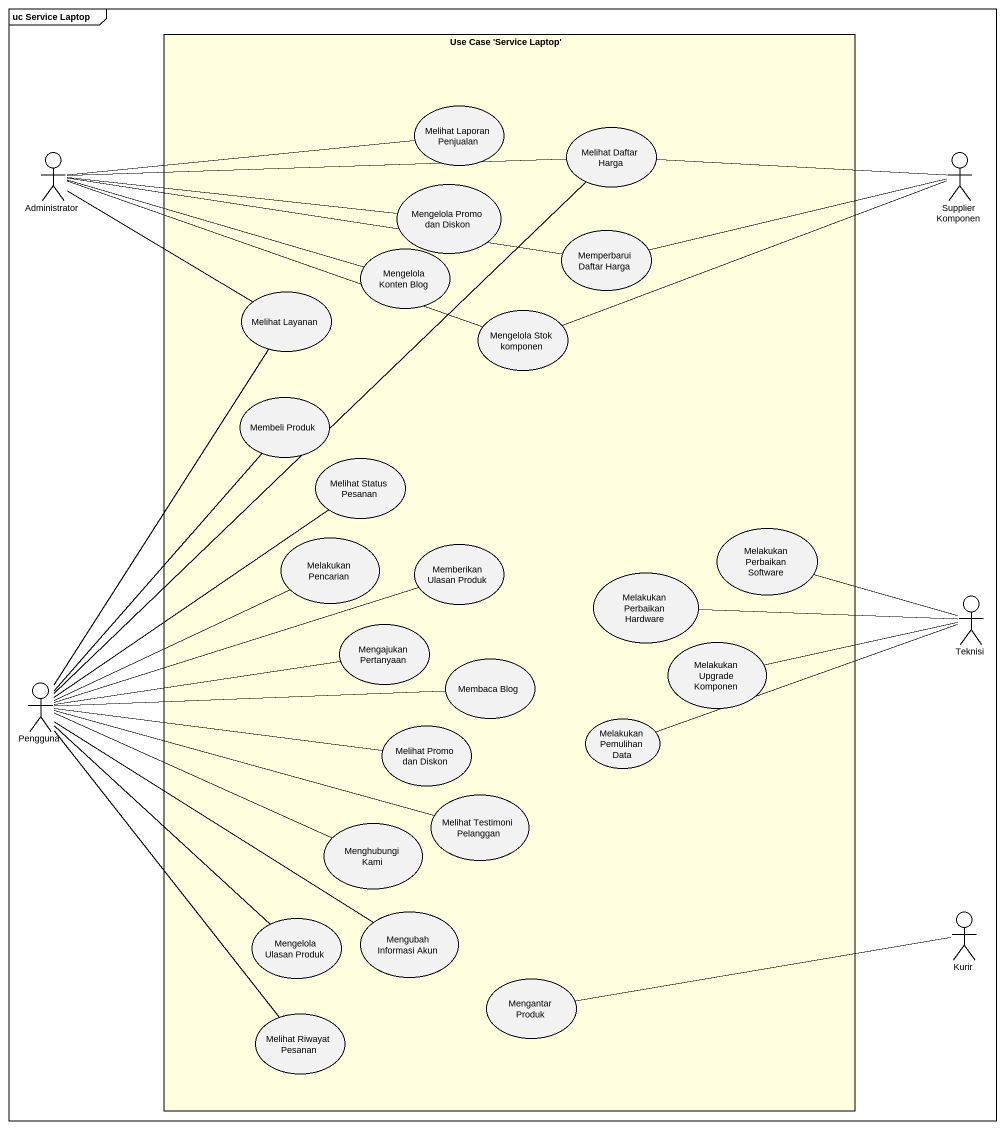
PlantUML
@startuml
mainframe uc Service Laptop
rectangle "Use Case 'Service Laptop'" as Use_Case_Service_Laptop #FFFFE0 {
  usecase "Melihat Laporan Penjualan" as Melihat_Laporan_Penjualan
  usecase "Melihat Daftar Harga" as Melihat_Daftar_Harga
  usecase "Mengelola Promo dan Diskon" as Mengelola_Promo_dan_Diskon
  usecase "Mengelola Konten Blog" as Mengelola_Konten_Blog
  usecase "Memperbarui Daftar Harga" as Memperbarui_Daftar_Harga
  usecase "Melihat Layanan" as Melihat_Layanan
  usecase "Mengelola Stok komponen" as Mengelola_Stok_komponen
  usecase "Membeli Produk" as Membeli_Produk
  usecase "Melihat Status Pesanan" as Melihat_Status_Pesanan
  usecase "Melakukan Perbaikan Software" as Melakukan_Perbaikan_Software
  usecase "Melakukan Pencarian" as Melakukan_Pencarian
  usecase "Memberikan Ulasan Produk" as Memberikan_Ulasan_Produk
  usecase "Melakukan Perbaikan Hardware" as Melakukan_Perbaikan_Hardware
  usecase "Mengajukan Pertanyaan" as Mengajukan_Pertanyaan
  usecase "Melakukan Upgrade Komponen" as Melakukan_Upgrade_Komponen
  usecase "Membaca Blog" as Membaca_Blog
  usecase "Melihat Promo dan Diskon" as Melihat_Promo_dan_Diskon
  usecase "Melakukan Pemulihan Data" as Melakukan_Pemulihan_Data
  usecase "Melihat Testimoni Pelanggan" as Melihat_Testimoni_Pelanggan
  usecase "Menghubungi Kami" as Menghubungi_Kami
  usecase "Mengelola Ulasan Produk" as Mengelola_Ulasan_Produk
  usecase "Mengubah Informasi Akun" as Mengubah_Informasi_Akun
  usecase "Mengantar Produk" as Mengantar_Produk
  usecase "Melihat Riwayat Pesanan" as Melihat_Riwayat_Pesanan
}
actor Administrator
actor "Supplier Komponen" as Supplier_Komponen
actor Teknisi
actor Pengguna
actor Kurir
Administrator -right- Melihat_Laporan_Penjualan
Administrator -right- Melihat_Daftar_Harga
Administrator -right- Mengelola_Promo_dan_Diskon
Administrator -right- Mengelola_Konten_Blog
Administrator -right- Memperbarui_Daftar_Harga
Administrator -right- Melihat_Layanan
Administrator -right- Mengelola_Stok_komponen
Supplier_Komponen -left- Melihat_Daftar_Harga
Supplier_Komponen -left- Memperbarui_Daftar_Harga
Supplier_Komponen -left- Mengelola_Stok_komponen
Teknisi -left- Melakukan_Perbaikan_Software
Teknisi -left- Melakukan_Perbaikan_Hardware
Teknisi -left- Melakukan_Upgrade_Komponen
Teknisi -left- Melakukan_Pemulihan_Data
Pengguna -up- Melihat_Daftar_Harga
Pengguna -up- Melihat_Layanan
Pengguna -up- Membeli_Produk
Pengguna -up- Melihat_Status_Pesanan
Pengguna -right- Melakukan_Pencarian
Pengguna -right- Memberikan_Ulasan_Produk
Pengguna -right- Mengajukan_Pertanyaan
Pengguna -right- Membaca_Blog
Pengguna -right- Melihat_Promo_dan_Diskon
Pengguna -right- Melihat_Testimoni_Pelanggan
Pengguna -right- Menghubungi_Kami
Pengguna -- Mengelola_Ulasan_Produk
Pengguna -- Mengubah_Informasi_Akun
Pengguna -- Melihat_Riwayat_Pesanan
Kurir -left- Mengantar_Produk
@enduml
